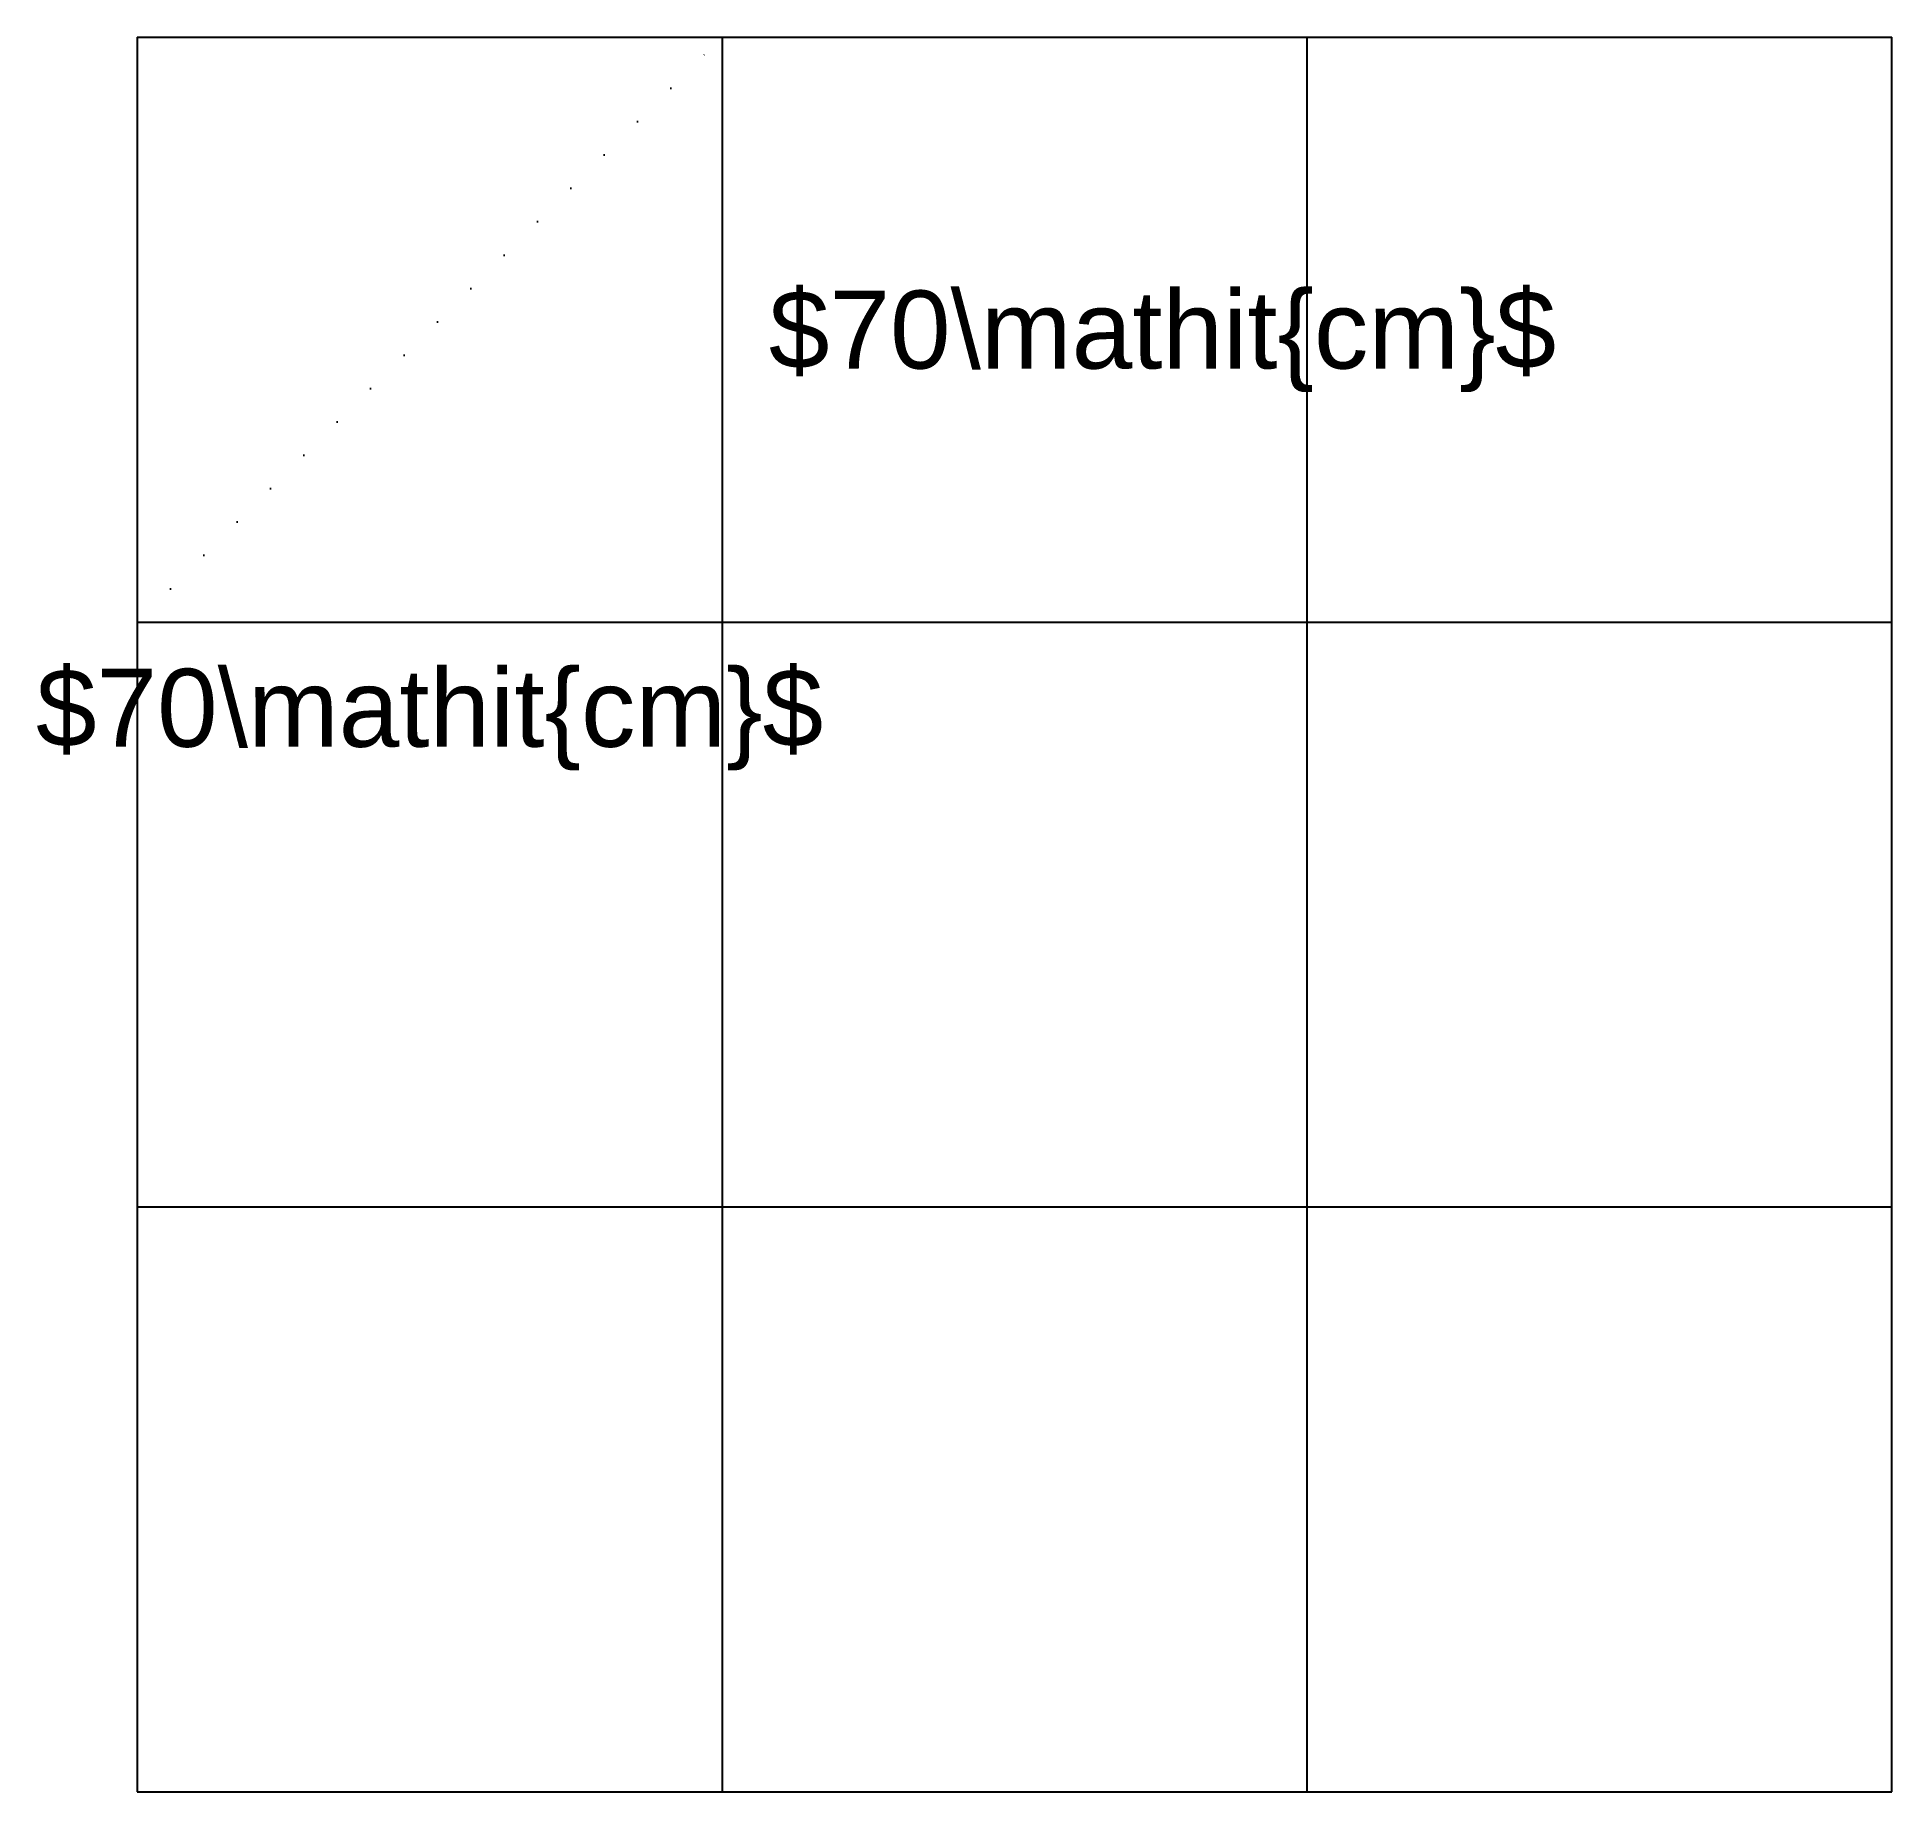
# Model space of a CAD drawing. Header units: inches. Extents: x 474 to 950, y 300 to 750.
import ezdxf
from ezdxf.enums import TextEntityAlignment as Align

# ---------------------------------------------------------------- set-up
doc = ezdxf.new("R2010")
doc.units = ezdxf.units.IN
doc.header["$MEASUREMENT"] = 0
doc.linetypes.add('LTXDOT', pattern=[12, 0, -12])
doc.styles.get("Standard").update_dxf_attribs({"font": 'arial.ttf'})

msp = doc.modelspace()

# ---------------------------------------------------------------- linework, layer by layer
for p, q in [((500, 750), (950, 750)), ((500, 750), (500, 300)), ((650, 750), (650, 300)), ((800, 750), (800, 300)), ((950, 300), (950, 750)), ((500, 600), (950, 600)), ((500, 450), (950, 450)), ((500, 300), (950, 300))]:
    msp.add_line(p, q)
at = {"linetype": 'LTXDOT'}
msp.add_line((500, 600), (650, 750), dxfattribs=at)

# ---------------------------------------------------------------- texts
msp.add_text('$70\\mathit{cm}$', height=20).set_placement((662, 675), align=Align.MIDDLE_LEFT)
msp.add_text('$70\\mathit{cm}$', height=20).set_placement((575, 588), align=Align.TOP_CENTER)

doc.saveas('drawing.dxf')
